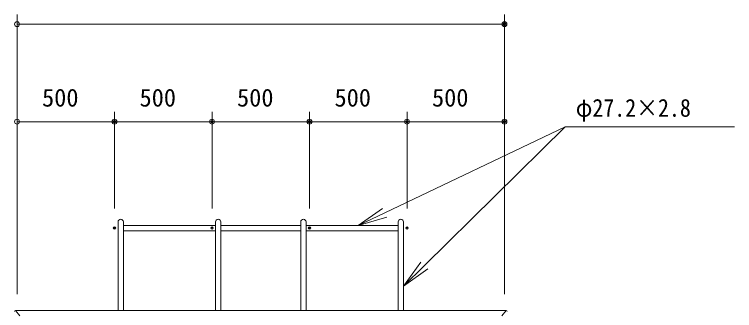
# Model space of a CAD drawing. Units: millimetres, scale not verified. Extents: x 0 to 420, y 0 to 297.
# Drawn here: x 144 to 217.9, y 117.6 to 148 of the extents above; entities that cross this region are included whole.
import ezdxf
from ezdxf.enums import TextEntityAlignment as Align

# ---------------------------------------------------------------- set-up
doc = ezdxf.new("R2010")
doc.units = ezdxf.units.MM
doc.header["$LTSCALE"] = 0.5
doc.header["$PDMODE"] = 32
doc.header["$PDSIZE"] = 0.25
doc.layers.add('LY_5', color=7, linetype='Continuous', lineweight=0)
doc.layers.add('LY_6', color=7, linetype='Continuous', lineweight=0)
doc.styles.add('ＭＳ ゴシック', font='')
doc.styles.get('ＭＳ ゴシック').set_extended_font_data('MS Gothic')

# ---------------------------------------------------------------- blocks, each defined once
blk = doc.blocks.new('-012-_DOTBLANK')
at = {"color": 7, "linetype": 'Continuous', "lineweight": 0}
blk.add_line((-0.5, 0), (-1, 0), dxfattribs=at)
blk.add_circle((0, 0), 0.5, dxfattribs=at)
blk = doc.blocks.new('-002-_U2')
at = {"color": 7, "linetype": 'Continuous', "lineweight": 0}
for p, q in [((-1, 0.1667), (0, 0)), ((0, 0), (-1, 0)), ((-1, -0.1667), (0, 0))]:
    blk.add_line(p, q, dxfattribs=at)

msp = doc.modelspace()

# ---------------------------------------------------------------- linework, layer by layer
at = {"layer": 'LY_5', "color": 2, "lineweight": 18}
for p, q in [((154.6223, 117.5999), (154.6223, 126.6959)), ((155.1663, 117.5999), (155.1663, 126.6959)), ((164.6223, 117.5999), (164.6223, 126.6959)), ((165.1663, 117.5999), (165.1663, 126.6959)), ((173.3583, 117.5999), (173.3583, 126.6959)), ((173.9023, 117.5999), (173.9023, 126.6959)), ((183.3583, 117.5999), (183.3583, 126.6959)), ((183.9023, 117.5999), (183.9023, 126.6959)), ((144.0903, 117.5999), (144.5343, 117.0559)), ((194.4343, 117.5999), (193.9903, 117.0559))]:
    msp.add_line(p, q, dxfattribs=at)
at = {"layer": 'LY_5', "color": 4, "lineweight": 18}
for p, q in [((155.1663, 126.3359), (164.6223, 126.3359)), ((165.1663, 126.3359), (173.3583, 126.3359)), ((173.9023, 126.3359), (183.3583, 126.3359)), ((155.1663, 125.7919), (164.6223, 125.7919)), ((165.1663, 125.7919), (173.3583, 125.7919)), ((173.9023, 125.7919), (183.3583, 125.7919))]:
    msp.add_line(p, q, dxfattribs=at)
at = {"layer": 'LY_5'}
msp.add_line((194.4343, 117.5999), (144.0903, 117.5999), dxfattribs=at)
at = {"layer": 'LY_5', "color": 2, "lineweight": 18}
for centre in [(154.8943, 126.6959), (164.8943, 126.6959), (173.6303, 126.6959), (183.6303, 126.6959)]:
    msp.add_arc(centre, 0.272, 0, 180, dxfattribs=at)
at = {"layer": 'LY_5'}
for centre, start, end in [((144.0903, 117.4999), 90, 180), ((194.4343, 117.4999), 0, 90)]:
    msp.add_arc(centre, 0.1, start, end, dxfattribs=at)
at = {"layer": 'LY_6'}
for p, q in [((144.2623, 119.2779), (144.2623, 147.9679)), ((194.2623, 119.2779), (194.2623, 147.9679)), ((144.2623, 146.9679), (194.2623, 146.9679)), ((144.2623, 119.2779), (144.2623, 137.9679)), ((154.2623, 128.0639), (154.2623, 137.9679)), ((154.2623, 128.0639), (154.2623, 137.9679)), ((164.2623, 128.0639), (164.2623, 137.9679)), ((164.2623, 128.0639), (164.2623, 137.9679)), ((174.2623, 128.0639), (174.2623, 137.9679)), ((174.2623, 128.0639), (174.2623, 137.9679)), ((184.2623, 128.0639), (184.2623, 137.9679)), ((184.2623, 128.0639), (184.2623, 137.9679)), ((194.2623, 119.2779), (194.2623, 137.9679)), ((144.2623, 136.9679), (154.2623, 136.9679)), ((154.2623, 136.9679), (164.2623, 136.9679)), ((164.2623, 136.9679), (174.2623, 136.9679)), ((174.2623, 136.9679), (184.2623, 136.9679)), ((184.2623, 136.9679), (194.2623, 136.9679)), ((181.9714, 127.6247), (200.467, 136.4239)), ((186.0402, 122.221), (200.467, 136.4239)), ((200.467, 136.4239), (201.467, 136.4239)), ((201.467, 136.4239), (217.8624, 136.4239))]:
    msp.add_line(p, q, dxfattribs=at)
for p in [(194.2623, 146.9679), (154.2623, 136.9679), (164.2623, 136.9679), (174.2623, 136.9679), (184.2623, 136.9679), (194.2623, 136.9679), (154.2623, 126.0639), (154.2623, 126.0639), (164.2623, 126.0639), (164.2623, 126.0639), (174.2623, 126.0639), (174.2623, 126.0639), (184.2623, 126.0639), (184.2623, 126.0639)]:
    msp.add_point(p, dxfattribs=at)

# ---------------------------------------------------------------- block references
for name, p, xscale, yscale, rotation in [('-012-_DOTBLANK', (144.2623, 146.9679), 0.5, 0.5, 180), ('-012-_DOTBLANK', (144.2623, 136.9679), 0.5, 0.5, 180), ('-012-_DOTBLANK', (154.2623, 136.9679), 0.5, 0.5, 180), ('-012-_DOTBLANK', (164.2623, 136.9679), 0.5, 0.5, 180), ('-012-_DOTBLANK', (174.2623, 136.9679), 0.5, 0.5, 180), ('-012-_DOTBLANK', (184.2623, 136.9679), 0.5, 0.5, 180), ('-002-_U2', (179.2623, 126.3359), 3, 3, 205.44254), ('-002-_U2', (183.9023, 120.1164), 3, 3, 224.55179)]:
    msp.add_blockref(name, p, dxfattribs=dict(at, xscale=xscale, yscale=yscale, rotation=rotation))
at = {"layer": 'LY_6', "xscale": 0.5, "yscale": 0.5}
for p in [(194.2623, 146.9679), (154.2623, 136.9679), (164.2623, 136.9679), (174.2623, 136.9679), (184.2623, 136.9679), (194.2623, 136.9679)]:
    msp.add_blockref('-012-_DOTBLANK', p, dxfattribs=at)

# ---------------------------------------------------------------- texts
at = {"layer": 'LY_6', "style": 'ＭＳ ゴシック'}
for p in [(146.8254, 137.9679), (156.8254, 137.9679), (166.8254, 137.9679), (176.8254, 137.9679), (186.8254, 137.9679)]:
    msp.add_text('500', height=1.833, dxfattribs=at).set_placement(p, align=Align.BOTTOM_LEFT)
at = {"layer": 'LY_6', "style": 'ＭＳ ゴシック', "width": 0.9}
msp.add_text('φ27.2×2.8', height=1.833, dxfattribs=at).set_placement((201.5692, 136.9239), align=Align.BOTTOM_LEFT)

doc.saveas('drawing.dxf')
